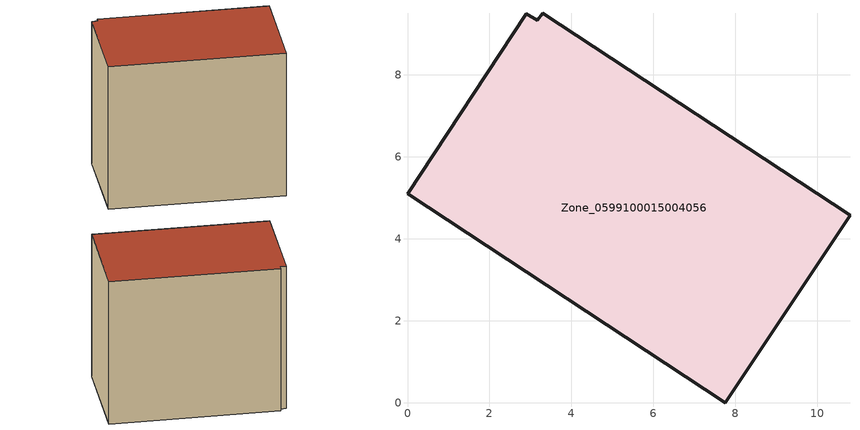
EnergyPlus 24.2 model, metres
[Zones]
Zone_0599100015004056
 floor ground (C_G): 3.17,9.33 3.3,9.51 10.8,4.58 7.75,0 0,5.1 2.89,9.49 z0.6
 wall outside (C_F): 7.75,0 10.8,4.58 3.3,9.51 3.17,9.33 2.89,9.49 0,5.1 7.75,0 z0.6:8.78
 roof outside (C_R): 3.3,9.51 3.17,9.33 2.89,9.49 0,5.1 7.75,0 10.8,4.58 z8.78
[BUILDING]
Pand.0599100015004056: North Axis=0; Terrain=City; Loads Convergence Tolerance Value=0.04; Temperature Convergence Tolerance Value=0.4; Solar Distribution=FullExterior; Maximum Number of Warmup Days=25; Minimum Number of Warmup Days=1
[Site:Location]
Rotterdam.The.Hague.AP_ZH_NLD Design_Conditions: Latitude=51.96; Longitude=4.45; Time Zone=1; Elevation=-4.5
[SITE:GROUNDTEMPERATURE:BUILDINGSURFACE]
18, 18, 18, 18, 18, 18, 18, 18, 18, 18, 18, 18
[MATERIAL] Thermal Absorptance=0.9; Solar Absorptance=0.7; Visible Absorptance=0.7
Name | Roughness | Thickness | Conductivity | Density | Specific Heat
G.TI.1975-1991 | MediumSmooth | 0.15 | 0.288461 | 540 | 1210
F.TI.1975-1991 | Rough | 0.3 | 0.230769 | 1920 | 840
R.TI.1975-1991 | MediumRough | 0.2 | 0.153846 | 1500 | 1000
[CONSTRUCTION]
C_G: G.TI.1975-1991
C_F: F.TI.1975-1991
C_R: R.TI.1975-1991
[ZONE]
Zone_0599100015004056: Type=1; Multiplier=1; Ceiling Height=Autocalculate; Volume=Autocalculate; Floor Area=autocalculate; Part of Total Floor Area=Yes
[ZONEINFILTRATION:DESIGNFLOWRATE]
Infil_Zone_0599100015004056: Zone or ZoneList or Space or SpaceList=Zone_0599100015004056; Schedule=AlwaysOn; Design Flow Rate Calculation Method=Flow/Area; Flow Rate per Floor Area=0.003; Constant Term Coefficient=1; Temperature Term Coefficient=0; Velocity Term Coefficient=0; Velocity Squared Term Coefficient=0
[HVACTEMPLATE:ZONE:IDEALLOADSAIRSYSTEM]
Zone_0599100015004056: Maximum Heating Supply Air Temperature=50; Minimum Cooling Supply Air Temperature=13; Maximum Heating Supply Air Humidity Ratio=0.0156; Minimum Cooling Supply Air Humidity Ratio=0.0077; Heating Limit=NoLimit; Cooling Limit=NoLimit; Dehumidification Control Type=ConstantSensibleHeatRatio; Cooling Sensible Heat Ratio=0.7; Dehumidification Setpoint=60; Humidification Control Type=None; Humidification Setpoint=30; Outdoor Air Method=None; Outdoor Air Flow Rate per Person=0.00944; Outdoor Air Flow Rate per Zone Floor Area=0; Outdoor Air Flow Rate per Zone=0; Demand Controlled Ventilation Type=None; Outdoor Air Economizer Type=NoEconomizer; Heat Recovery Type=None; Sensible Heat Recovery Effectiveness=0.7; Latent Heat Recovery Effectiveness=0.65
[ZONECONTROL:THERMOSTAT]
ThermostatControl_Zone_0599100015004056: Zone or ZoneList=Zone_0599100015004056; Control Type Schedule=DualSetpointControlType; Control 1=Thermostat_Zone_0599100015004056; Temperature Difference Between Cutout And Setpoint=0
[THERMOSTATSETPOINT:DUALSETPOINT]
Thermostat_Zone_0599100015004056: Heating Setpoint Temperature Schedule=HeatingSetpoint_Zone_0599100015004056; Cooling Setpoint Temperature Schedule=CoolingSetpoint_Zone_0599100015004056
[SCHEDULE:COMPACT]
HeatingSetpoint_Zone_0599100015004056: Through: 12/31, For: AllDays, Until: 24:00, 21
CoolingSetpoint_Zone_0599100015004056: Through: 12/31, For: AllDays, Until: 24:00, 24
DualSetpointControlType: Through: 12/31, For: AllDays, Until: 24:00, 4
AlwaysOn: Through: 12/31, For: AllDays, Until: 24:00, 1
